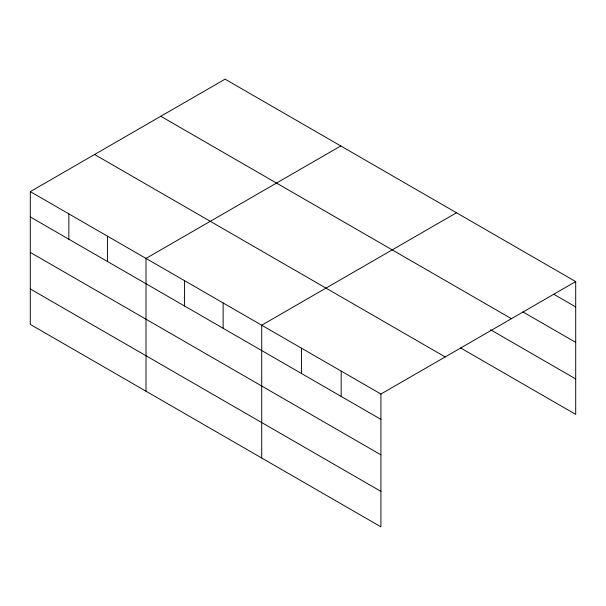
<?xml version="1.0" encoding="UTF-8"?>
<svg xmlns="http://www.w3.org/2000/svg" width="606" height="606" viewBox="0 0 606 606"><rect width="100%" height="100%" fill="white"/><g stroke="black" fill="none" stroke-linecap="round" stroke-linejoin="round"><path stroke-width="0.91" d="M30.3 191.617L380.916 394.044L380.916 526.841L30.3 324.415L30.3 191.617L225.084 79.159L575.7 281.585L575.7 414.383L460.545 347.897M340.792 145.963L146.001 258.421L146.001 391.211M456.492 212.759L261.709 325.217L261.709 458.015M380.916 394.044L575.7 281.585M553.808 294.274L575.7 306.916M522.986 311.946L575.7 342.382M160.81 116.276L511.419 318.695M490.549 329.755L575.7 378.917M94.581 154.507L445.19 356.934M30.3 216.948L380.916 419.375M30.3 252.414L380.916 454.841M30.3 288.948L380.916 491.375M341.178 371.107L341.178 396.438M301.44 348.162L301.44 373.493M223.137 302.955L223.137 328.285M184.572 280.684L184.572 306.015M107.436 236.151L107.436 261.481M68.864 213.888L68.864 239.219"/></g></svg>
